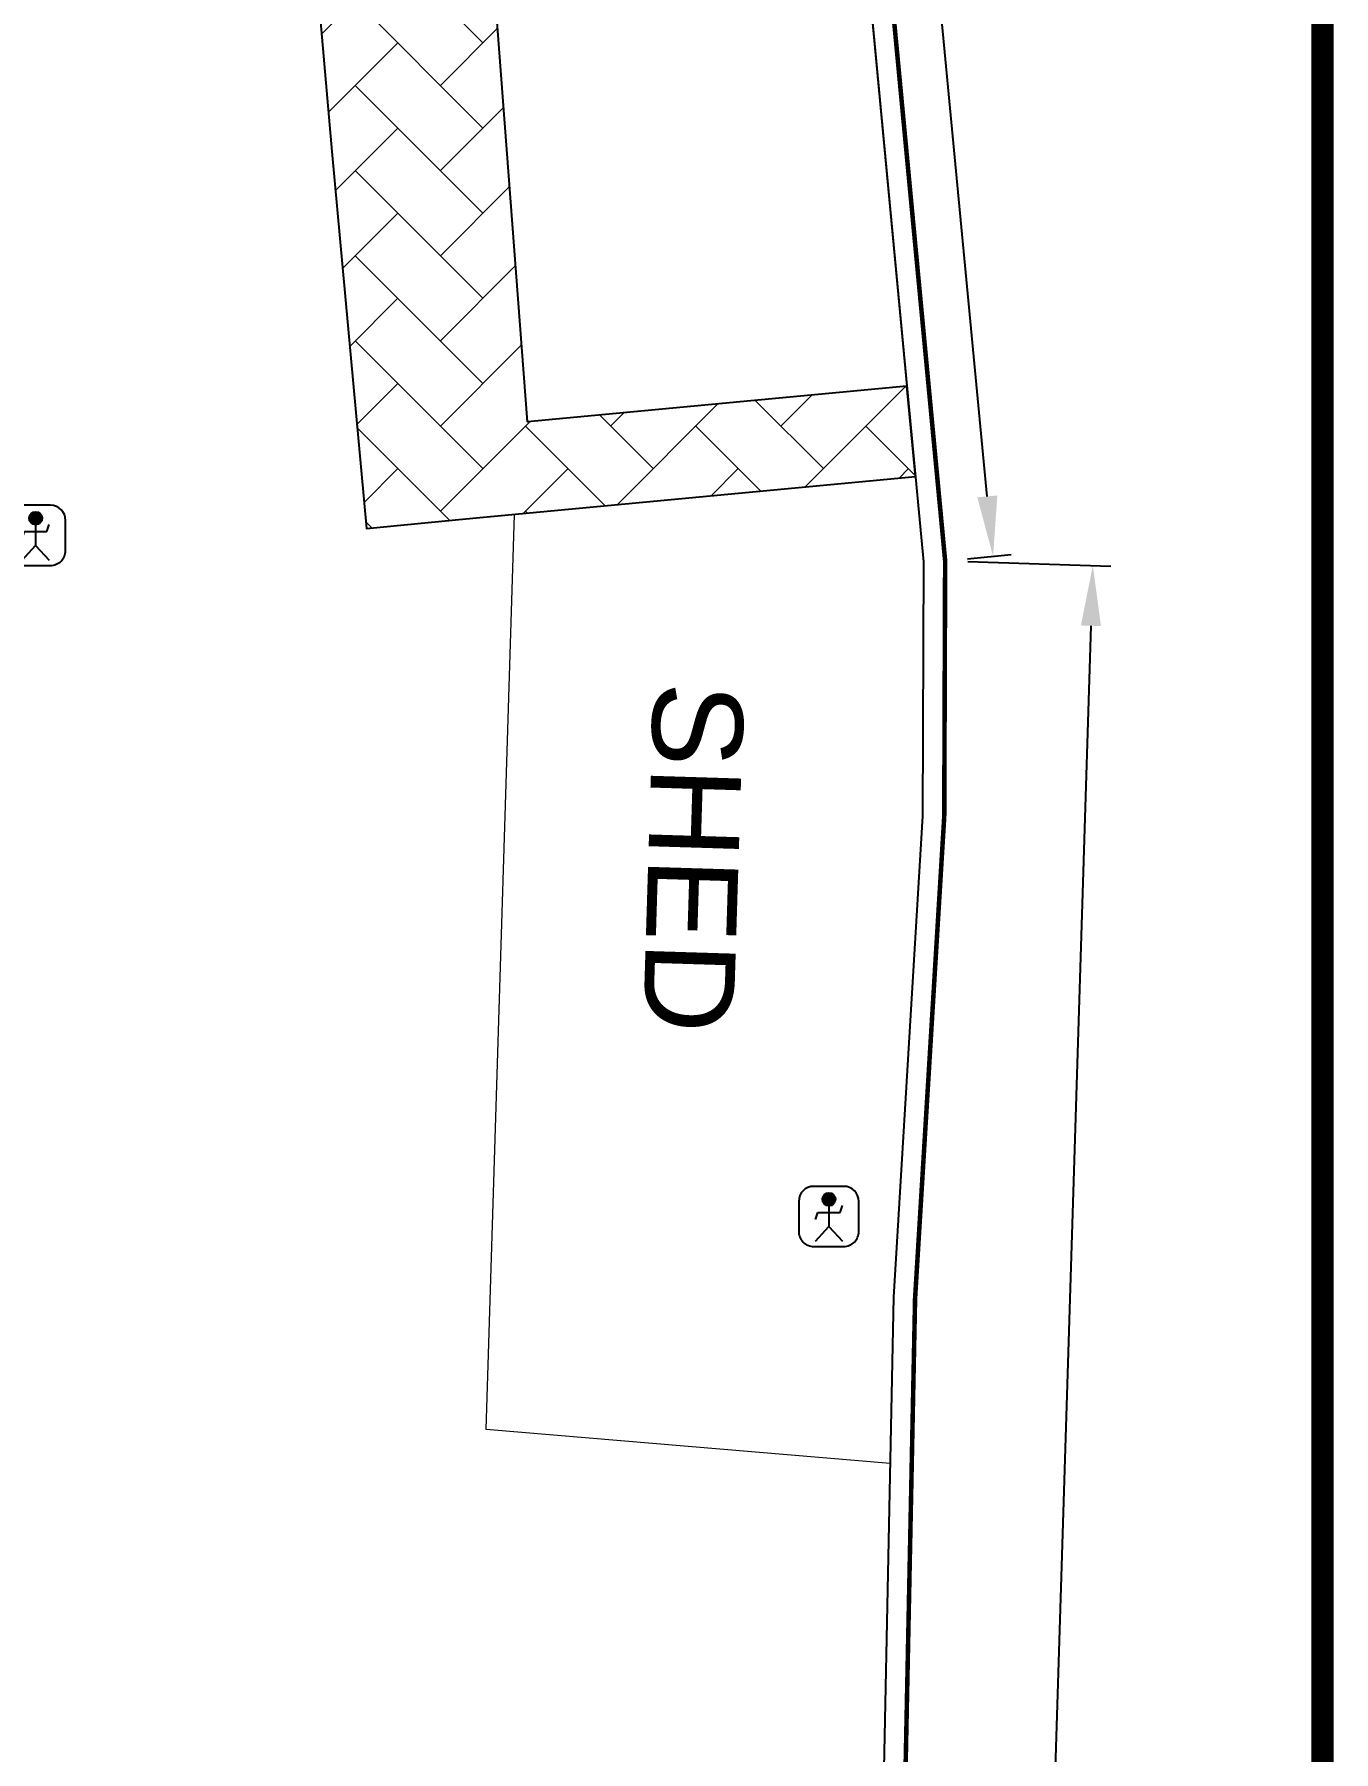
# Model space of a CAD drawing. Header units: metres. Extents: x 420822 to 421453, y 1458172 to 1458620.
# Drawn here: x 421352.53 to 421374.12, y 1458395.62 to 1458424.14 of the extents above; entities that cross this region are included whole.
import ezdxf

# ---------------------------------------------------------------- set-up
doc = ezdxf.new("R2010")
doc.units = ezdxf.units.M
doc.header["$MEASUREMENT"] = 0
doc.header["$PDMODE"] = 3
doc.header["$PDSIZE"] = 0.25
doc.layers.get('0').update_dxf_attribs({"linetype": 'CONTINUOUS'})
doc.layers.get('Defpoints').update_dxf_attribs({"linetype": 'CONTINUOUS'})
for name, color, linetype in [('BOUNDARY', 7, 'CONTINUOUS'), ('BUILDING', 230, 'CONTINUOUS'), ('DETAIL', 7, 'CONTINUOUS'), ('DIM', 8, 'CONTINUOUS'), ('TEXT', 7, 'CONTINUOUS'), ('TITLE1', 222, 'CONTINUOUS')]:
    doc.layers.add(name, color=color, linetype=linetype)
doc.layers.add('Paver', color=50, linetype='CONTINUOUS', lineweight=9)
doc.layers.add('SHEET', color=200, linetype='CONTINUOUS', lineweight=9)
doc.styles.add('ROMANTICITALIC', font='romantic.ttf')
doc.styles.add('rs2', font='arial.ttf', dxfattribs={"height": 2})
doc.dimstyles.new('ROCKFORT', dxfattribs={"dimtxt": 0.75, "dimasz": 1, "dimexe": 0.3, "dimexo": 0.375, "dimgap": 0.1, "dimtad": 0, "dimdec": 3, "dimzin": 0, "dimdsep": 46, "dimtxsty": 'ROMANTICITALIC', "dimcen": 0.09, "dimclrd": 8, "dimclre": 8, "dimclrt": 5, "dimadec": 0, "dimazin": 0, "dimtfac": 1, "dimtdec": 3, "dimtofl": 0, "dimtmove": 1, "dimatfit": 2, "dimfxl": 1, "dimtolj": 1, "dimtzin": 0, "dimarcsym": 0})

# ---------------------------------------------------------------- blocks, each defined once
blk = doc.blocks.new('MH')
h = blk.add_hatch(color=256)
edge = h.paths.add_edge_path()
edge.add_ellipse((0.006, 0.568), major_axis=(-0.154, 0.154), ratio=1, start_angle=0, end_angle=360)
for p, q in [((0.499, 0.999), (-0.499, 0.999)), ((-0.999, 0.499), (-0.999, -0.499)), ((-0.445, -0.105), (-0.364, 0.127)), ((-0.364, 0.127), (0.377, 0.127)), ((0.006, 0.35), (0.006, -0.335)), ((0.377, 0.127), (0.457, 0.359)), ((0.999, -0.499), (0.999, 0.499)), ((-0.441, -0.823), (0.006, -0.335)), ((0.006, -0.335), (0.454, -0.823)), ((-0.499, -0.999), (0.499, -0.999))]:
    blk.add_line(p, q)
for centre, major_axis, start_param, end_param in [((-0.499, 0.499), (0.353, 0.353), 0.785398, 2.356194), ((0.006, 0.568), (-0.154, 0.154), 3.926991, 10.210176), ((0.499, 0.499), (-0.353, 0.353), 3.926991, 5.497787), ((-0.499, -0.499), (0.353, 0.353), 2.356194, 3.926991), ((0.499, -0.499), (-0.353, 0.353), 2.356194, 3.926991)]:
    blk.add_ellipse(centre, major_axis=major_axis, ratio=1, start_param=start_param, end_param=end_param)
blk = doc.blocks.new('*D33')
at = {"layer": 'Defpoints', "color": 0, "linetype": 'ByBlock', "transparency": 16777216}
for p in [(421362.452, 1458469.721), (421368.459, 1458415.472), (421367.662, 1458415.395)]:
    blk.add_point(p, dxfattribs=at)
at = {"layer": 'DIM', "color": 8, "linetype": 'ByBlock', "lineweight": -2, "transparency": 16777216}
for p, q in [((421362.825, 1458469.757), (421363.547, 1458469.826)), ((421363.344, 1458468.802), (421365.501, 1458446.306)), ((421368.363, 1458416.467), (421366.206, 1458438.963)), ((421368.035, 1458415.431), (421368.757, 1458415.5))]:
    blk.add_line(p, q, dxfattribs=at)
at = {"layer": 'DIM', "color": 8, "linetype": 'ByBlock', "transparency": 16777216}
for points in [[(421363.51, 1458468.818), (421363.178, 1458468.786), (421363.249, 1458469.797)], [(421368.529, 1458416.483), (421368.197, 1458416.451), (421368.459, 1458415.472)]]:
    blk.add_solid(points, dxfattribs=at)
at = {"layer": 'DIM', "color": 5, "linetype": 'ByBlock', "transparency": 16777216, "insert": (421365.854, 1458442.635), "char_height": 0.75, "attachment_point": 5, "rotation": 275.478, "style": 'ROMANTICITALIC'}
blk.add_mtext('\\A1;54.575 [179\'-1"]', dxfattribs=at)
blk = doc.blocks.new('*D34')
at = {"layer": 'Defpoints', "color": 0, "linetype": 'ByBlock', "transparency": 16777216}
for p in [(421367.662, 1458415.395), (421362.251, 1458241.96), (421364.704, 1458241.883)]:
    blk.add_point(p, dxfattribs=at)
at = {"layer": 'DIM', "color": 8, "linetype": 'ByBlock', "lineweight": -2, "transparency": 16777216}
for p, q in [((421368.037, 1458415.384), (421370.415, 1458415.309)), ((421370.084, 1458414.319), (421367.532, 1458332.521)), ((421364.735, 1458242.883), (421367.288, 1458324.681)), ((421362.626, 1458241.948), (421365.004, 1458241.874))]:
    blk.add_line(p, q, dxfattribs=at)
at = {"layer": 'DIM', "color": 8, "linetype": 'ByBlock', "transparency": 16777216}
for points in [[(421369.918, 1458414.324), (421370.251, 1458414.314), (421370.116, 1458415.319)], [(421364.569, 1458242.888), (421364.902, 1458242.878), (421364.704, 1458241.883)]]:
    blk.add_solid(points, dxfattribs=at)
at = {"layer": 'DIM', "color": 5, "linetype": 'ByBlock', "transparency": 16777216, "insert": (421367.41, 1458328.601), "char_height": 0.75, "attachment_point": 5, "rotation": 88.2129, "style": 'ROMANTICITALIC'}
blk.add_mtext('\\A1;173.520 [569\'-3"]', dxfattribs=at)

msp = doc.modelspace()

# ---------------------------------------------------------------- hatches: boundary and pattern name
at = {"layer": 'Paver'}
h = msp.add_hatch(dxfattribs=at)
h.set_pattern_fill('AR-HBONE', color=8, scale=0.25)
edge = h.paths.add_edge_path()
edge.add_line((421358.003, 1458453.534), (421360.722, 1458417.704))
edge.add_line((421360.722, 1458417.704), (421367.0257, 1458418.3001))
edge.add_line((421358.003, 1458453.534), (421354.825, 1458453.386))
edge.add_line((421354.825, 1458453.386), (421355.932, 1458439.803))
edge.add_line((421355.932, 1458439.803), (421357.471, 1458422.197))
edge.add_line((421357.471, 1458422.197), (421358.047, 1458415.933))
edge.add_line((421358.047, 1458415.933), (421359.696, 1458416.092))
edge.add_line((421359.696, 1458416.092), (421367.1677, 1458416.7986))
edge.add_line((421367.1677, 1458416.7986), (421367.0257, 1458418.3001))

# ---------------------------------------------------------------- linework, layer by layer
msp.add_line((421373.931, 1458617.5426), (421373.931, 1458174.9418))
at = {"layer": 'BOUNDARY', "linetype": 'ByBlock', "const_width": 0.075}
msp.add_lwpolyline([(421351.6141, 1458471.1529), (421361.1866, 1458471.0042), (421362.4522, 1458469.7211), (421362.6775, 1458468.3372), (421363.6874, 1458457.4235), (421367.6621, 1458415.3953), (421367.647, 1458411.1465), (421367.1628, 1458403.1495), (421366.9168, 1458391.0068)], dxfattribs=at)
at = {"layer": 'BOUNDARY', "linetype": 'ByBlock'}
for points in [[(421362.232, 1458469.244), (421363.329, 1458457.39), (421367.302, 1458415.379), (421367.287, 1458411.158), (421366.803, 1458403.164), (421366.557, 1458391.018), (421365.72, 1458371.017), (421365.513, 1458362.834), (421365.395, 1458350.651), (421365.475, 1458342.534), (421365.526, 1458319.702), (421365.278, 1458315.217), (421364.203, 1458286.957), (421363.613, 1458274.001), (421362.275, 1458246.662), (421361.911, 1458242.222), (421357.536, 1458240.684), (421336.411, 1458240.041), (421332.206, 1458240.032), (421327.963, 1458239.87), (421315.568, 1458239.719), (421307.568, 1458239.582), (421302.906, 1458239.458)], [(421362.6775, 1458468.3372), (421363.6874, 1458457.4235), (421367.6621, 1458415.3953), (421367.647, 1458411.1465), (421367.1628, 1458403.1495), (421366.9168, 1458391.0068), (421366.0798, 1458371.0049), (421365.873, 1458362.8277), (421365.755, 1458350.651), (421365.835, 1458342.5362), (421365.886, 1458319.6925), (421365.6376, 1458315.2002), (421364.5627, 1458286.942), (421363.9726, 1458273.984), (421362.6343, 1458246.6385), (421362.2507, 1458241.9598), (421357.6027, 1458240.3259), (421336.4169, 1458239.681), (421332.2133, 1458239.672), (421327.9721, 1458239.5101), (421315.5733, 1458239.359), (421307.5759, 1458239.2221), (421302.8881, 1458239.097)]]:
    msp.add_lwpolyline(points, dxfattribs=at)
at = {"layer": 'BUILDING', "linetype": 'ByBlock', "elevation": 8.127}
msp.add_lwpolyline([(421363.6432, 1458454.0674), (421367.0257, 1458418.3001), (421360.722, 1458417.704), (421358.003, 1458453.534)], close=True, dxfattribs=at)
at = {"layer": 'BUILDING', "color": 8, "linetype": 'ByBlock'}
msp.add_lwpolyline([(421358.003, 1458453.534), (421354.825, 1458453.386), (421355.932, 1458439.803), (421357.471, 1458422.197), (421358.047, 1458415.933), (421359.696, 1458416.092), (421367.1677, 1458416.7986), (421367.0257, 1458418.3001)], dxfattribs=at)
at = {"layer": 'SHEET', "linetype": 'ByBlock', "elevation": 8.186}
msp.add_lwpolyline([(421366.7471, 1458400.4045), (421360.036, 1458400.966), (421360.5049, 1458416.1685)], dxfattribs=at)
at = {"layer": 'TITLE1', "color": 190}
msp.add_lwpolyline([(421373.931, 1458174.9418, 0.3724, 0.3724, 0), (421373.931, 1458617.5426, 0.2727, 0.2727, 0)], format="xyseb", dxfattribs=at)

# ---------------------------------------------------------------- block references
at = {"layer": 'DETAIL', "linetype": 'ByBlock', "xscale": 0.5, "yscale": 0.5, "zscale": 0.5}
for p in [(421352.548, 1458415.82, 7.565), (421365.728, 1458404.508, 8.359)]:
    msp.add_blockref('MH', p, dxfattribs=at)

# ---------------------------------------------------------------- texts
at = {"layer": 'TEXT', "linetype": 'ByBlock', "style": 'rs2'}
msp.add_text('SHED', height=1.5, rotation=268.23325, dxfattribs=at).set_placement((421362.8207, 1458413.3957, -7.594))

# ---------------------------------------------------------------- dimensions: what is measured, and where the dimension line sits
at = {"layer": 'DIM', "linetype": 'ByBlock'}
for p1, p2, distance, picture, middle in [((421362.4522, 1458469.7211), (421367.6621, 1458415.3953), 0.8001, '*D33', (421365.8536, 1458442.6346)), ((421367.6621, 1458415.3953), (421362.2507, 1458241.9598), 2.4547, '*D34', (421367.4099, 1458328.601))]:
    dim = msp.add_aligned_dim(p1=p1, p2=p2, distance=distance, dimstyle='ROCKFORT', dxfattribs=at)
    dim.commit()
    dim.dimension.update_dxf_attribs({"geometry": picture, "text_midpoint": middle})

doc.saveas('drawing.dxf')
